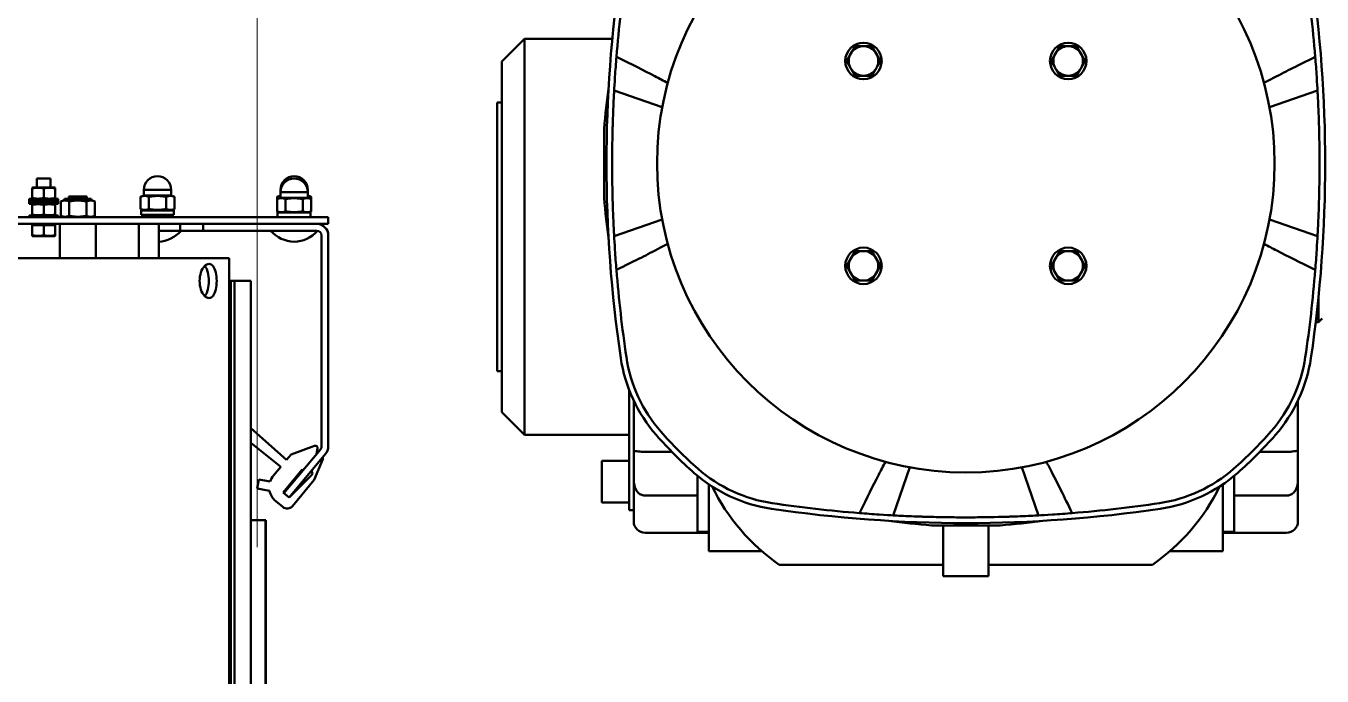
# Model space of a CAD drawing. Header units: metres. Extents: x -9802 to 773, y -8579 to 5125.
# Drawn here: x -4073.6 to -4016.6, y -1245 to -1216.5 of the extents above; entities that cross this region are included whole.
import ezdxf

# ---------------------------------------------------------------- set-up
doc = ezdxf.new("R2010")
doc.units = ezdxf.units.M
doc.header["$MEASUREMENT"] = 0
doc.linetypes.add('HIDDEN', pattern=[9.525, 6.35, -3.175])
doc.layers.get('0').update_dxf_attribs({"color": 30, "lineweight": 0})
for name, color, linetype, lineweight in [('shaft', 3, 'Continuous', 20), ('SSN_Lift-AM_0', 7, 'Continuous', 50), ('SSN_SLT-AM_0', 1, 'Continuous', 50)]:
    doc.layers.add(name, color=color, linetype=linetype, lineweight=lineweight)

# ---------------------------------------------------------------- blocks, each defined once
blk = doc.blocks.new('Lift_20-024-10000')
at = {"layer": 'SSN_Lift-AM_0'}
for p, q in [((-1582.5, 1196.4), (-1572.5, 1206.4)), ((-1572.5, 1206.4), (-1572.5, 1032.4)), ((-1572.5, 1206.4), (-1533.94, 1206.4)), ((-1582.5, 1042.4), (-1582.5, 1196.4)), ((-1511.99, 1176.38), (-1533.12, 1183.67)), ((-1223.88, 1183.67), (-1245.01, 1176.38)), ((-1584.5, 1178.4), (-1584.5, 1060.4)), ((-1584.5, 1178.4), (-1582.5, 1178.4)), ((-1537.5, 1166.8), (-1537.5, 1136.6)), ((-1533.12, 1119.73), (-1511.99, 1127.02)), ((-1245.01, 1127.02), (-1223.88, 1119.73)), ((-1223.5, 1081.9), (-1223.5, 1092.51)), ((-1221.88, 1083.52), (-1223.5, 1081.9)), ((-1224.68, 1081.9), (-1223.5, 1081.9)), ((-1584.5, 1060.4), (-1582.5, 1060.4)), ((-1526.5, 1052.06), (-1526.5, 999.4)), ((-1524.5, 1047.42), (-1524.5, 1025.22)), ((-1232.5, 1025.22), (-1232.5, 1047.42)), ((-1582.5, 1042.4), (-1572.5, 1032.4)), ((-1572.5, 1032.4), (-1526.5, 1032.4)), ((-1538.5, 1021.03), (-1538.5, 1002.76)), ((-1538.5, 1021.03), (-1526.5, 1021.03)), ((-1524.5, 1012.65), (-1524.5, 1025.22)), ((-1519.5, 1024.97), (-1507.73, 1024.97)), ((-1249.27, 1024.97), (-1237.5, 1024.97)), ((-1232.5, 1025.22), (-1232.5, 1012.65)), ((-1496.5, 1014.47), (-1496.5, 989.9)), ((-1403.18, 1018.21), (-1410.47, 997.08)), ((-1346.53, 997.08), (-1353.82, 1018.21)), ((-1260.5, 989.9), (-1260.5, 1014.47)), ((-1524.5, 1012.65), (-1524.5, 994.4)), ((-1491.5, 981.4), (-1491.5, 1010.71)), ((-1265.5, 1010.71), (-1265.5, 981.4)), ((-1232.5, 994.4), (-1232.5, 1012.65)), ((-1496.5, 1005.76), (-1519.5, 1005.76)), ((-1237.5, 1005.76), (-1260.5, 1005.76)), ((-1538.5, 1002.76), (-1526.5, 1002.76)), ((-1526.5, 999.4), (-1524.5, 999.4)), ((-1393.6, 992.7), (-1363.4, 992.7)), ((-1388.5, 992.7), (-1388.5, 984.67)), ((-1368.5, 984.67), (-1368.5, 992.7)), ((-1519.5, 989.4), (-1491.5, 989.4)), ((-1496.5, 989.9), (-1491.5, 989.9)), ((-1265.5, 989.9), (-1260.5, 989.9)), ((-1237.5, 989.4), (-1265.5, 989.4)), ((-1468.23, 981.4), (-1491.5, 981.4)), ((-1388.5, 970.4), (-1388.5, 984.67)), ((-1368.5, 984.67), (-1368.5, 970.4)), ((-1265.5, 981.4), (-1288.77, 981.4)), ((-1388.5, 975.4), (-1460.5, 975.4)), ((-1368.5, 975.4), (-1296.5, 975.4)), ((-1388.5, 970.4), (-1368.5, 970.4))]:
    blk.add_line(p, q, dxfattribs=at)
for centre, radius in [((-1378.5, 1151.7), 135.75), ((-1423.5, 1196.7), 8), ((-1333.5, 1196.7), 8), ((-1423.5, 1106.7), 8), ((-1333.5, 1106.7), 8)]:
    blk.add_circle(centre, radius, dxfattribs=at)
for centre, radius, start, end in [((-951, 1151.7), 585.5, 171.60348, 188.39652), ((-951, 1151.7), 583, 171.60348, 175.39849), ((-1806, 1151.7), 583, 4.60151, 8.39652), ((-1806, 1151.7), 585.5, 351.60348, 8.39652), ((-1423.5, 1196.7), 6.5, 90, 150), ((-1423.5, 1196.7), 6.5, 30, 90), ((-1333.5, 1196.7), 6.5, 90, 150), ((-1333.5, 1196.7), 6.5, 30, 90), ((-1423.5, 1196.7), 6.5, 150, 210), ((-1423.5, 1196.7), 6.5, 330, 30), ((-1333.5, 1196.7), 6.5, 150, 210), ((-1333.5, 1196.7), 6.5, 330, 30), ((-1423.5, 1196.7), 6.5, 210, 270), ((-1423.5, 1196.7), 6.5, 270, 330), ((-1333.5, 1196.7), 6.5, 210, 270), ((-1333.5, 1196.7), 6.5, 270, 330), ((-1186.43, 1139.27), 352.15, 172.4423, 175.5164), ((-1186.43, 1164.13), 352.15, 184.4836, 187.5577), ((-1423.5, 1106.7), 6.5, 90, 150), ((-1423.5, 1106.7), 6.5, 30, 90), ((-1333.5, 1106.7), 6.5, 90, 150), ((-1333.5, 1106.7), 6.5, 30, 90), ((-1423.5, 1106.7), 6.5, 150, 210), ((-1423.5, 1106.7), 6.5, 330, 30), ((-1333.5, 1106.7), 6.5, 150, 210), ((-1333.5, 1106.7), 6.5, 330, 30), ((-951, 1151.7), 583, 184.60151, 188.39652), ((-1423.5, 1106.7), 6.5, 210, 270), ((-1423.5, 1106.7), 6.5, 270, 330), ((-1333.5, 1106.7), 6.5, 210, 270), ((-1333.5, 1106.7), 6.5, 270, 330), ((-1806, 1151.7), 583, 351.60348, 355.39849), ((-1464.93, 1075.84), 66, 188.3965, 221.2727), ((-1464.93, 1075.84), 63.5, 188.3965, 221.2727), ((-1292.07, 1075.84), 63.5, 318.7273, 351.6035), ((-1292.07, 1075.84), 66, 318.7273, 351.6035), ((-1378.5, 1151.7), 181, 221.2727, 228.7273), ((-1378.5, 1151.7), 178.5, 221.2727, 228.7273), ((-1378.5, 1151.7), 178.5, 311.2727, 318.7273), ((-1378.5, 1151.7), 181, 311.2727, 318.7273), ((-1454.36, 1065.27), 66, 228.7273, 261.6035), ((-1454.36, 1065.27), 63.5, 228.7273, 261.6035), ((-1302.64, 1065.27), 63.5, 278.3965, 311.2727), ((-1302.64, 1065.27), 66, 278.3965, 311.2727), ((-1409.28, 1049.4), 90, 206.1245, 235.3079), ((-1347.72, 1049.4), 90, 304.6921, 333.8755), ((-1378.5, 1579.2), 585.5, 261.60348, 278.39652), ((-1378.5, 1579.2), 583, 261.60348, 265.39849), ((-1378.5, 1579.2), 583, 274.60151, 278.39652), ((-1519.5, 994.4), 5, 180, 270), ((-1366.07, 1343.77), 352.15, 262.4423, 265.5164), ((-1390.93, 1343.77), 352.15, 274.4836, 277.5577), ((-1237.5, 994.4), 5, 270, 0)]:
    blk.add_arc(centre, radius, start, end, dxfattribs=at)
for points, weights in [([(-1429.13, 1199.95), (-1428.26, 1201.46), (-1427.25, 1203.2)], [1.24555904954, 1.24555904954, 1.15613193328]), ([(-1427.25, 1203.2), (-1425.24, 1203.2), (-1423.5, 1203.2)], [1.15613193328, 1.24555904954, 1.24555904954]), ([(-1423.5, 1203.2), (-1421.76, 1203.2), (-1419.75, 1203.2)], [1.24555904954, 1.24555904954, 1.15613193328]), ([(-1419.75, 1203.2), (-1418.74, 1201.46), (-1417.87, 1199.95)], [1.15613193328, 1.24555904954, 1.24555904954]), ([(-1339.13, 1199.95), (-1338.26, 1201.46), (-1337.25, 1203.2)], [1.24555904954, 1.24555904954, 1.15613193328]), ([(-1337.25, 1203.2), (-1335.24, 1203.2), (-1333.5, 1203.2)], [1.15613193328, 1.24555904954, 1.24555904954]), ([(-1333.5, 1203.2), (-1331.76, 1203.2), (-1329.75, 1203.2)], [1.24555904954, 1.24555904954, 1.15613193328]), ([(-1329.75, 1203.2), (-1328.74, 1201.46), (-1327.87, 1199.95)], [1.15613193328, 1.24555904954, 1.24555904954]), ([(-1431.01, 1196.7), (-1430, 1198.44), (-1429.13, 1199.95)], [1.15613193328, 1.24555904954, 1.24555904954]), ([(-1429.13, 1193.45), (-1430, 1194.96), (-1431.01, 1196.7)], [1.24555904954, 1.24555904954, 1.15613193328]), ([(-1417.87, 1199.95), (-1417, 1198.44), (-1415.99, 1196.7)], [1.24555904954, 1.24555904954, 1.15613193328]), ([(-1415.99, 1196.7), (-1417, 1194.96), (-1417.87, 1193.45)], [1.15613193328, 1.24555904954, 1.24555904954]), ([(-1341.01, 1196.7), (-1340, 1198.44), (-1339.13, 1199.95)], [1.15613193328, 1.24555904954, 1.24555904954]), ([(-1339.13, 1193.45), (-1340, 1194.96), (-1341.01, 1196.7)], [1.24555904954, 1.24555904954, 1.15613193328]), ([(-1327.87, 1199.95), (-1327, 1198.44), (-1325.99, 1196.7)], [1.24555904954, 1.24555904954, 1.15613193328]), ([(-1325.99, 1196.7), (-1327, 1194.96), (-1327.87, 1193.45)], [1.15613193328, 1.24555904954, 1.24555904954]), ([(-1427.25, 1190.2), (-1428.26, 1191.94), (-1429.13, 1193.45)], [1.15613193328, 1.24555904954, 1.24555904954]), ([(-1417.87, 1193.45), (-1418.74, 1191.94), (-1419.75, 1190.2)], [1.24555904954, 1.24555904954, 1.15613193328]), ([(-1337.25, 1190.2), (-1338.26, 1191.94), (-1339.13, 1193.45)], [1.15613193328, 1.24555904954, 1.24555904954]), ([(-1327.87, 1193.45), (-1328.74, 1191.94), (-1329.75, 1190.2)], [1.24555904954, 1.24555904954, 1.15613193328]), ([(-1423.5, 1190.2), (-1425.24, 1190.2), (-1427.25, 1190.2)], [1.24555904954, 1.24555904954, 1.15613193328]), ([(-1419.75, 1190.2), (-1421.76, 1190.2), (-1423.5, 1190.2)], [1.15613193328, 1.24555904954, 1.24555904954]), ([(-1333.5, 1190.2), (-1335.24, 1190.2), (-1337.25, 1190.2)], [1.24555904954, 1.24555904954, 1.15613193328]), ([(-1329.75, 1190.2), (-1331.76, 1190.2), (-1333.5, 1190.2)], [1.15613193328, 1.24555904954, 1.24555904954]), ([(-1429.13, 1109.95), (-1428.26, 1111.46), (-1427.25, 1113.2)], [1.24555904954, 1.24555904954, 1.15613193328]), ([(-1427.25, 1113.2), (-1425.24, 1113.2), (-1423.5, 1113.2)], [1.15613193328, 1.24555904954, 1.24555904954]), ([(-1423.5, 1113.2), (-1421.76, 1113.2), (-1419.75, 1113.2)], [1.24555904954, 1.24555904954, 1.15613193328]), ([(-1419.75, 1113.2), (-1418.74, 1111.46), (-1417.87, 1109.95)], [1.15613193328, 1.24555904954, 1.24555904954]), ([(-1339.13, 1109.95), (-1338.26, 1111.46), (-1337.25, 1113.2)], [1.24555904954, 1.24555904954, 1.15613193328]), ([(-1337.25, 1113.2), (-1335.24, 1113.2), (-1333.5, 1113.2)], [1.15613193328, 1.24555904954, 1.24555904954]), ([(-1333.5, 1113.2), (-1331.76, 1113.2), (-1329.75, 1113.2)], [1.24555904954, 1.24555904954, 1.15613193328]), ([(-1329.75, 1113.2), (-1328.74, 1111.46), (-1327.87, 1109.95)], [1.15613193328, 1.24555904954, 1.24555904954]), ([(-1431.01, 1106.7), (-1430, 1108.44), (-1429.13, 1109.95)], [1.15613193328, 1.24555904954, 1.24555904954]), ([(-1429.13, 1103.45), (-1430, 1104.96), (-1431.01, 1106.7)], [1.24555904954, 1.24555904954, 1.15613193328]), ([(-1417.87, 1109.95), (-1417, 1108.44), (-1415.99, 1106.7)], [1.24555904954, 1.24555904954, 1.15613193328]), ([(-1415.99, 1106.7), (-1417, 1104.96), (-1417.87, 1103.45)], [1.15613193328, 1.24555904954, 1.24555904954]), ([(-1341.01, 1106.7), (-1340, 1108.44), (-1339.13, 1109.95)], [1.15613193328, 1.24555904954, 1.24555904954]), ([(-1339.13, 1103.45), (-1340, 1104.96), (-1341.01, 1106.7)], [1.24555904954, 1.24555904954, 1.15613193328]), ([(-1327.87, 1109.95), (-1327, 1108.44), (-1325.99, 1106.7)], [1.24555904954, 1.24555904954, 1.15613193328]), ([(-1325.99, 1106.7), (-1327, 1104.96), (-1327.87, 1103.45)], [1.15613193328, 1.24555904954, 1.24555904954]), ([(-1427.25, 1100.2), (-1428.26, 1101.94), (-1429.13, 1103.45)], [1.15613193328, 1.24555904954, 1.24555904954]), ([(-1423.5, 1100.2), (-1425.24, 1100.2), (-1427.25, 1100.2)], [1.24555904954, 1.24555904954, 1.15613193328]), ([(-1419.75, 1100.2), (-1421.76, 1100.2), (-1423.5, 1100.2)], [1.15613193328, 1.24555904954, 1.24555904954]), ([(-1417.87, 1103.45), (-1418.74, 1101.94), (-1419.75, 1100.2)], [1.24555904954, 1.24555904954, 1.15613193328]), ([(-1337.25, 1100.2), (-1338.26, 1101.94), (-1339.13, 1103.45)], [1.15613193328, 1.24555904954, 1.24555904954]), ([(-1333.5, 1100.2), (-1335.24, 1100.2), (-1337.25, 1100.2)], [1.24555904954, 1.24555904954, 1.15613193328]), ([(-1329.75, 1100.2), (-1331.76, 1100.2), (-1333.5, 1100.2)], [1.15613193328, 1.24555904954, 1.24555904954]), ([(-1327.87, 1103.45), (-1328.74, 1101.94), (-1329.75, 1100.2)], [1.24555904954, 1.24555904954, 1.15613193328])]:
    blk.add_rational_spline(points, weights, degree=2, dxfattribs=at)
for points, knots in [([(-1532.12, 1198.47), (-1532.35, 1195.68), (-1532.56, 1192.7), (-1532.93, 1187.05), (-1533.06, 1184.84), (-1533.12, 1183.67)], [-0.7422457, -0.7422457, -0.7422457, -0.7422457, -0.355926, -0.355926, -0.0000283, -0.0000283, -0.0000283, -0.0000283]), ([(-1532.12, 1198.47), (-1524.74, 1194.87), (-1520.63, 1192.8), (-1513.33, 1189.05), (-1511.44, 1188.07), (-1509.56, 1187.07)], [0.000006, 0.000006, 0.000006, 0.000006, 3.523512, 3.523512, 4.707104, 4.707104, 4.707104, 4.707104]), ([(-1247.44, 1187.07), (-1245.92, 1187.88), (-1244.4, 1188.67), (-1237.12, 1192.43), (-1232.69, 1194.65), (-1224.88, 1198.47)], [1.474238, 1.474238, 1.474238, 1.474238, 2.148955, 2.148955, 4.779062, 4.779062, 4.779062, 4.779062]), ([(-1223.88, 1183.67), (-1223.94, 1184.84), (-1224.07, 1187.04), (-1224.43, 1192.69), (-1224.65, 1195.67), (-1224.88, 1198.47)], [-1.690007, -1.690007, -1.690007, -1.690007, -0.881977, -0.881977, -0.000006, -0.000006, -0.000006, -0.000006]), ([(-1533.12, 1183.67), (-1533.17, 1182.79), (-1533.31, 1180.16), (-1533.6, 1173.44), (-1533.68, 1171.01), (-1533.71, 1170.18)], [-0.5041478, -0.5041478, -0.5041478, -0.5041478, -0.2525116, -0.2525116, -0.0000099, -0.0000099, -0.0000099, -0.0000099]), ([(-1223.29, 1170.18), (-1223.32, 1171.01), (-1223.4, 1173.42), (-1223.68, 1180.14), (-1223.83, 1182.78), (-1223.88, 1183.67)], [-0.5416229, -0.5416229, -0.5416229, -0.5416229, -0.2718788, -0.2718788, -0.0000096, -0.0000096, -0.0000096, -0.0000096]), ([(-1533.71, 1170.18), (-1533.75, 1168.72), (-1533.82, 1166.56), (-1533.92, 1161.42), (-1533.95, 1159.55), (-1533.96, 1158.45)], [-0.7349563, -0.7349563, -0.7349563, -0.7349563, -0.3370243, -0.3370243, -0.000017, -0.000017, -0.000017, -0.000017]), ([(-1223.04, 1158.45), (-1223.05, 1159.64), (-1223.08, 1161.66), (-1223.19, 1166.8), (-1223.25, 1168.81), (-1223.29, 1170.18)], [-0.8270662, -0.8270662, -0.8270662, -0.8270662, -0.4185188, -0.4185188, -0.0000199, -0.0000199, -0.0000199, -0.0000199]), ([(-1533.96, 1158.45), (-1533.97, 1157.59), (-1534, 1155.07), (-1534, 1148.35), (-1533.97, 1145.81), (-1533.96, 1144.95)], [-0.5226286, -0.5226286, -0.5226286, -0.5226286, -0.2620682, -0.2620682, -0.0000098, -0.0000098, -0.0000098, -0.0000098]), ([(-1223.04, 1144.95), (-1223.03, 1145.81), (-1223, 1148.33), (-1223, 1155.05), (-1223.03, 1157.59), (-1223.04, 1158.45)], [-0.5226213, -0.5226213, -0.5226213, -0.5226213, -0.2620682, -0.2620682, -0.0000098, -0.0000098, -0.0000098, -0.0000098]), ([(-1533.96, 1144.95), (-1533.95, 1143.76), (-1533.92, 1141.74), (-1533.81, 1136.6), (-1533.75, 1134.59), (-1533.71, 1133.22)], [-0.8270662, -0.8270662, -0.8270662, -0.8270662, -0.4185188, -0.4185188, -0.0000199, -0.0000199, -0.0000199, -0.0000199]), ([(-1223.29, 1133.22), (-1223.25, 1134.68), (-1223.18, 1136.84), (-1223.08, 1141.98), (-1223.05, 1143.85), (-1223.04, 1144.95)], [-0.7349564, -0.7349564, -0.7349564, -0.7349564, -0.3370244, -0.3370244, -0.000017, -0.000017, -0.000017, -0.000017]), ([(-1533.71, 1133.22), (-1533.68, 1132.39), (-1533.6, 1129.98), (-1533.32, 1123.26), (-1533.17, 1120.62), (-1533.12, 1119.73)], [-0.5417207, -0.5417207, -0.5417207, -0.5417207, -0.2719332, -0.2719332, -0.0000272, -0.0000272, -0.0000272, -0.0000272]), ([(-1223.88, 1119.73), (-1223.83, 1120.61), (-1223.69, 1123.24), (-1223.4, 1129.96), (-1223.32, 1132.39), (-1223.29, 1133.22)], [-0.5041302, -0.5041302, -0.5041302, -0.5041302, -0.2525116, -0.2525116, -0.0000099, -0.0000099, -0.0000099, -0.0000099]), ([(-1533.12, 1119.73), (-1533.06, 1118.56), (-1532.93, 1116.36), (-1532.57, 1110.71), (-1532.35, 1107.73), (-1532.12, 1104.93)], [-1.690007, -1.690007, -1.690007, -1.690007, -0.881977, -0.881977, -0.000006, -0.000006, -0.000006, -0.000006]), ([(-1224.88, 1104.93), (-1224.65, 1107.72), (-1224.44, 1110.7), (-1224.07, 1116.35), (-1223.94, 1118.56), (-1223.88, 1119.73)], [-0.7422457, -0.7422457, -0.7422457, -0.7422457, -0.355926, -0.355926, -0.0000283, -0.0000283, -0.0000283, -0.0000283]), ([(-1509.56, 1116.33), (-1511.08, 1115.52), (-1512.6, 1114.73), (-1519.88, 1110.97), (-1524.31, 1108.75), (-1532.12, 1104.93)], [1.474238, 1.474238, 1.474238, 1.474238, 2.148955, 2.148955, 4.779063, 4.779063, 4.779063, 4.779063]), ([(-1224.88, 1104.93), (-1232.26, 1108.53), (-1236.37, 1110.6), (-1243.67, 1114.35), (-1245.56, 1115.33), (-1247.44, 1116.33)], [0.000003, 0.000003, 0.000003, 0.000003, 3.523512, 3.523512, 4.707105, 4.707105, 4.707105, 4.707105]), ([(-1524.5, 1025.22), (-1524.5, 1025.29), (-1524.47, 1025.34), (-1524.29, 1025.42), (-1524.04, 1025.4), (-1523.36, 1025.31), (-1522.96, 1025.24), (-1522.08, 1025.12), (-1521.6, 1025.07), (-1520.57, 1024.99), (-1520.04, 1024.97), (-1519.5, 1024.97)], [-0.8611291, -0.8611291, -0.8611291, -0.8611291, -0.752112, -0.752112, -0.5293251, -0.5293251, -0.3356609, -0.3356609, -0.1616158, -0.1616158, 0, 0, 0, 0]), ([(-1425.27, 998.08), (-1421.67, 1005.46), (-1419.6, 1009.57), (-1415.85, 1016.87), (-1414.87, 1018.76), (-1413.87, 1020.64)], [0.000003, 0.000003, 0.000003, 0.000003, 3.523509, 3.523509, 4.707102, 4.707102, 4.707102, 4.707102]), ([(-1343.13, 1020.64), (-1342.32, 1019.12), (-1341.53, 1017.6), (-1337.77, 1010.32), (-1335.55, 1005.89), (-1331.73, 998.08)], [1.474238, 1.474238, 1.474238, 1.474238, 2.148955, 2.148955, 4.779062, 4.779062, 4.779062, 4.779062]), ([(-1237.5, 1024.97), (-1237.14, 1024.97), (-1236.77, 1024.98), (-1235.86, 1025.02), (-1235.34, 1025.07), (-1234.36, 1025.19), (-1233.91, 1025.27), (-1233.1, 1025.39), (-1232.79, 1025.43), (-1232.54, 1025.35), (-1232.5, 1025.3), (-1232.5, 1025.22)], [-3.0363843, -3.0363843, -3.0363843, -3.0363843, -2.9217833, -2.9217833, -2.7416133, -2.7416133, -2.5407038, -2.5407038, -2.303685, -2.303685, -2.1731653, -2.1731653, -2.1731653, -2.1731653]), ([(-1519.5, 1005.76), (-1519.86, 1005.76), (-1520.23, 1005.8), (-1521.14, 1006.05), (-1521.66, 1006.32), (-1522.64, 1007.07), (-1523.09, 1007.59), (-1523.9, 1008.97), (-1524.21, 1009.87), (-1524.46, 1011.48), (-1524.5, 1012.06), (-1524.5, 1012.65)], [-3.0363843, -3.0363843, -3.0363843, -3.0363843, -2.9217833, -2.9217833, -2.7416133, -2.7416133, -2.5407038, -2.5407038, -2.303685, -2.303685, -2.1731653, -2.1731653, -2.1731653, -2.1731653]), ([(-1232.5, 1012.65), (-1232.5, 1012.16), (-1232.53, 1011.68), (-1232.71, 1010.23), (-1232.96, 1009.37), (-1233.64, 1007.98), (-1234.04, 1007.43), (-1234.92, 1006.6), (-1235.4, 1006.28), (-1236.43, 1005.86), (-1236.96, 1005.76), (-1237.5, 1005.76)], [-0.8611291, -0.8611291, -0.8611291, -0.8611291, -0.752112, -0.752112, -0.5293251, -0.5293251, -0.3356609, -0.3356609, -0.1616158, -0.1616158, 0, 0, 0, 0]), ([(-1425.27, 998.08), (-1422.48, 997.85), (-1419.5, 997.64), (-1413.85, 997.27), (-1411.64, 997.14), (-1410.47, 997.08)], [-0.7422457, -0.7422457, -0.7422457, -0.7422457, -0.355926, -0.355926, -0.0000283, -0.0000283, -0.0000283, -0.0000283]), ([(-1346.53, 997.08), (-1345.36, 997.14), (-1343.16, 997.27), (-1337.51, 997.63), (-1334.53, 997.85), (-1331.73, 998.08)], [-1.690007, -1.690007, -1.690007, -1.690007, -0.881977, -0.881977, -0.000006, -0.000006, -0.000006, -0.000006]), ([(-1410.47, 997.08), (-1409.59, 997.03), (-1406.96, 996.89), (-1400.24, 996.6), (-1397.81, 996.52), (-1396.98, 996.49)], [-0.5041302, -0.5041302, -0.5041302, -0.5041302, -0.2525116, -0.2525116, -0.0000099, -0.0000099, -0.0000099, -0.0000099]), ([(-1396.98, 996.49), (-1395.52, 996.45), (-1393.36, 996.38), (-1388.22, 996.28), (-1386.35, 996.25), (-1385.25, 996.24)], [-0.7349563, -0.7349563, -0.7349563, -0.7349563, -0.3370243, -0.3370243, -0.000017, -0.000017, -0.000017, -0.000017]), ([(-1385.25, 996.24), (-1384.93, 996.24), (-1383.95, 996.22), (-1381.28, 996.2), (-1379.89, 996.2), (-1378.5, 996.2)], [-0.8082481, -0.8082481, -0.8082481, -0.8082481, -0.4181878, -0.4181878, -0.000001, -0.000001, -0.000001, -0.000001]), ([(-1378.5, 996.2), (-1377.11, 996.2), (-1375.72, 996.2), (-1373.04, 996.22), (-1372.07, 996.24), (-1371.75, 996.24)], [-0.2003942, -0.2003942, -0.2003942, -0.2003942, -0.0967112, -0.0967112, -0.0000098, -0.0000098, -0.0000098, -0.0000098]), ([(-1371.75, 996.24), (-1370.56, 996.25), (-1368.54, 996.28), (-1363.4, 996.39), (-1361.39, 996.45), (-1360.02, 996.49)], [-0.8270662, -0.8270662, -0.8270662, -0.8270662, -0.4185188, -0.4185188, -0.0000199, -0.0000199, -0.0000199, -0.0000199]), ([(-1360.02, 996.49), (-1359.19, 996.52), (-1356.78, 996.6), (-1350.06, 996.88), (-1347.42, 997.03), (-1346.53, 997.08)], [-0.5416121, -0.5416121, -0.5416121, -0.5416121, -0.2718788, -0.2718788, -0.0000096, -0.0000096, -0.0000096, -0.0000096])]:
    blk.add_open_spline(points, degree=3, knots=knots, dxfattribs=at)
blk = doc.blocks.new('Lift mit KG 3.200')
at = {"layer": 'SSN_Lift-AM_0'}
blk.add_blockref('Lift_20-024-10000', (67264.31, 60555.61), dxfattribs=at)
blk = doc.blocks.new('TOR DS')
at = {"layer": 'SSN_SLT-AM_0'}
for p, q in [((1110.06, 135.48), (1110.06, 2.34)), ((1125.08, 13.85), (1125.08, 118.97)), ((1128.08, -41.21), (1128.08, 118.97)), ((1119.77, 88.71), (1119.85, 88.93)), ((1119.77, 88.71), (1119.77, 79.15)), ((1119.85, 88.93), (1124.58, 88.93)), ((1124.58, 78.92), (1124.58, 88.93)), ((1124.58, 88.38), (1125.08, 88.38)), ((1128.08, 90.26), (1128.78, 90.27)), ((1128.78, 90.27), (1128.84, 87.14)), ((1128.78, 90.27), (1128.78, 77.59)), ((1128.92, 88.94), (1128.84, 88.71)), ((1128.84, 79.15), (1128.84, 88.71)), ((1133.76, 88.93), (1128.92, 88.93)), ((1133.84, 88.71), (1133.75, 88.94)), ((1133.9, 90.27), (1133.84, 87.14)), ((1133.84, 79.15), (1133.84, 88.71)), ((1133.9, 90.27), (1133.9, 77.59)), ((1134.6, 90.26), (1133.9, 90.27)), ((1134.65, 90.27), (1134.6, 87.14)), ((1134.6, 90.26), (1134.6, 77.6)), ((1134.65, 90.27), (1134.65, 77.59)), ((1135.35, 90.26), (1134.65, 90.27)), ((1135.41, 90.27), (1135.35, 87.14)), ((1135.35, 90.26), (1135.35, 77.6)), ((1135.41, 90.27), (1135.41, 77.59)), ((1136.11, 90.26), (1135.41, 90.27)), ((1136.11, 90.26), (1136.11, 77.6)), ((1136.19, 88.94), (1136.11, 88.71)), ((1141.03, 88.93), (1136.19, 88.93)), ((1141.11, 88.71), (1141.03, 88.94)), ((1141.11, 79.15), (1141.11, 88.71)), ((1141.11, 86.93), (1145.1, 86.93)), ((1145.1, 86.93), (1145.1, 80.93)), ((1120.14, 83.93), (1124.58, 83.93)), ((1128.78, 77.59), (1128.84, 80.71)), ((1133.48, 83.93), (1129.2, 83.93)), ((1133.9, 77.59), (1133.84, 80.71)), ((1134.65, 77.59), (1134.6, 80.71)), ((1135.41, 77.59), (1135.35, 80.71)), ((1140.75, 83.93), (1136.47, 83.93)), ((1141.11, 80.93), (1145.1, 80.93)), ((1125.08, 76.83), (1110.06, 76.83)), ((1119.77, 79.15), (1119.85, 78.92)), ((1124.58, 78.92), (1119.85, 78.92)), ((1124.58, 79.47), (1125.08, 79.47)), ((1128.08, 77.6), (1128.78, 77.59)), ((1128.08, 74.92), (1128.63, 76.43)), ((1135.02, 76.43), (1128.63, 76.43)), ((1128.92, 78.91), (1128.84, 79.15)), ((1133.76, 78.92), (1128.92, 78.92)), ((1133.84, 79.15), (1133.75, 78.91)), ((1134.6, 77.6), (1133.9, 77.59)), ((1135.35, 77.6), (1134.65, 77.59)), ((1135.02, 76.43), (1135.39, 75.42)), ((1135.39, 75.42), (1135.39, 62.4)), ((1136.11, 77.6), (1135.41, 77.59)), ((1136.09, 74.72), (1136.09, 63.11)), ((1136.19, 78.91), (1136.11, 79.15)), ((1141.03, 78.92), (1136.19, 78.92)), ((1141.11, 79.15), (1141.03, 78.91)), ((1128.58, 72.81), (1128.63, 72.67)), ((1135.02, 72.67), (1128.63, 72.67)), ((1136.09, 72.92), (1137.09, 72.92)), ((1137.09, 72.92), (1137.09, 64.91)), ((1128.08, 62.9), (1128.63, 61.4)), ((1135.02, 65.16), (1128.63, 65.16)), ((1136.09, 64.91), (1137.09, 64.91)), ((1125.08, 61), (1110.06, 61)), ((1135.02, 61.4), (1128.63, 61.4)), ((1135.02, 61.4), (1135.39, 62.4)), ((1125.08, 42.15), (1110.06, 42.15)), ((1129.08, 26.69), (1129.08, 41.13)), ((1131.08, 41.13), (1129.08, 41.13)), ((1131.63, 41.39), (1131.08, 39.89)), ((1131.08, 26.69), (1131.08, 41.13)), ((1131.63, 41.39), (1137.04, 41.39)), ((1137.59, 39.89), (1137.04, 41.39)), ((1128.08, 37.88), (1129.08, 37.88)), ((1131.63, 37.63), (1137.04, 37.63)), ((1137.04, 37.63), (1137.1, 37.77)), ((1137.59, 27.86), (1137.59, 39.89)), ((1140.12, 39.88), (1137.59, 39.89)), ((1140.12, 27.87), (1140.12, 39.88)), ((1125.08, 33.37), (1110.06, 33.37)), ((1122.07, 33.37), (1122.07, -36.2)), ((1128.08, 29.87), (1129.08, 29.87)), ((1131.58, 29.97), (1131.63, 30.12)), ((1131.63, 30.12), (1137.04, 30.12)), ((1122.07, 23.86), (1125.08, 23.86)), ((1131.08, 26.69), (1129.08, 26.69)), ((1131.63, 26.36), (1131.08, 27.86)), ((1131.63, 26.36), (1137.04, 26.36)), ((1137.59, 27.86), (1137.04, 26.36)), ((1140.12, 27.87), (1137.59, 27.86)), ((1122.07, 13.85), (1125.08, 13.85)), ((1125.08, -36.2), (1125.08, 13.85)), ((-1110.06, 2.34), (1110.06, 2.34)), ((-1100.05, 1.59), (1100.05, 1.59)), ((1100.05, 2.34), (1100.05, 1.59)), ((1100.05, 1.59), (1100.05, -7.17)), ((1100.05, 0), (-1100.05, 0)), ((1100.05, -7.17), (-1100.05, -7.17)), ((994.94, -13.68), (994.94, -7.17)), ((1007.88, -15.4), (1008.84, -9.99)), ((1008.84, -9.99), (1012.78, -10.68)), ((1012.78, -10.68), (1011.91, -15.61)), ((1018.47, -20.33), (1028.96, -7.17)), ((1035.42, -7.17), (1021.54, -22.9)), ((994.94, -13.59), (-994.94, -13.59)), ((994.94, -13.68), (-994.94, -13.68)), ((1000.78, -21.17), (1003.35, -18.1)), ((1004.94, -24), (1007.19, -21.32)), ((1006.88, -21.69), (1026, -37.74)), ((1007.19, -21.32), (1017.16, -29.68)), ((1014.64, -17.11), (1018.47, -20.33)), ((1130.54, -18.93), (1128.08, -18.93)), ((1130.63, -18.68), (1130.08, -20.18)), ((1130.08, -33.38), (1130.08, -18.93)), ((1130.63, -18.68), (1137.04, -18.68)), ((1130.63, -22.43), (1136.04, -22.43)), ((1136.59, -20.18), (1136.04, -18.68)), ((1136.04, -22.43), (1136.09, -22.29)), ((1136.59, -32.2), (1136.59, -20.18)), ((1139.12, -20.19), (1136.59, -20.18)), ((1137.59, -20.18), (1137.04, -18.68)), ((1137.59, -20.18), (1137.59, -20.18)), ((1140.12, -20.19), (1137.59, -20.18)), ((1139.12, -32.19), (1139.12, -20.19)), ((1140.12, -20.28), (1140.12, -20.19)), ((1012.65, -35.05), (1001.15, -25.4)), ((1014.93, -33.99), (1004.94, -24)), ((1004.95, -23.99), (1024.07, -40.04)), ((1021.54, -22.9), (1023.84, -24.83)), ((1023.84, -24.83), (1027.6, -35.15)), ((1016.14, -33.9), (1016.11, -33.94)), ((1017.05, -34.14), (1016.14, -33.9)), ((1017.16, -29.68), (1016.85, -30.05)), ((1130.51, -33.38), (1128.08, -33.38)), ((1130.63, -33.7), (1130.08, -32.2)), ((1130.58, -30.09), (1130.63, -29.95)), ((1130.63, -29.95), (1136.04, -29.95)), ((1130.63, -33.7), (1137.04, -33.7)), ((1136.09, -30.09), (1136.04, -29.95)), ((1136.59, -32.2), (1136.04, -33.7)), ((1139.12, -32.19), (1136.59, -32.2)), ((1137.59, -32.2), (1137.04, -33.7)), ((1140.12, -32.19), (1137.59, -32.2)), ((1137.59, -32.2), (1137.59, -32.2)), ((1140.12, -32.19), (1140.12, -32.1)), ((1021.84, -38.76), (1012.65, -35.05)), ((1023.96, -36.02), (1026.48, -36.48)), ((1027.29, -38.2), (1120.07, -38.2)), ((1125.08, -41.21), (1125.08, -36.2)), ((1027.29, -41.21), (1120.07, -41.21)), ((1128.08, -41.21), (1125.08, -41.21))]:
    blk.add_line(p, q, dxfattribs=at)
for points in [[(1120.14, 88.93), (1120.09, 88.72), (1120.05, 88.51), (1120.02, 88.29), (1119.98, 88.08), (1119.95, 87.88), (1119.93, 87.67), (1119.91, 87.46), (1119.89, 87.26), (1119.87, 87.05), (1119.86, 86.85), (1119.86, 86.64), (1119.85, 86.43), (1119.86, 86.22), (1119.86, 86.02), (1119.87, 85.81), (1119.89, 85.6), (1119.91, 85.4), (1119.93, 85.19), (1119.95, 84.98), (1119.98, 84.78), (1120.02, 84.57), (1120.05, 84.36), (1120.09, 84.14), (1120.14, 83.93)], [(1129.2, 83.93), (1129.16, 84.12), (1129.12, 84.31), (1129.09, 84.5), (1129.06, 84.68), (1129.03, 84.87), (1129.01, 85.05), (1128.99, 85.24), (1128.97, 85.42), (1128.95, 85.6), (1128.94, 85.79), (1128.93, 85.97), (1128.92, 86.16), (1128.92, 86.34), (1128.92, 86.52), (1128.92, 86.71), (1128.93, 86.89), (1128.94, 87.08), (1128.95, 87.26), (1128.97, 87.44), (1128.99, 87.63), (1129.01, 87.81), (1129.03, 87.99), (1129.06, 88.18), (1129.09, 88.36), (1129.12, 88.55), (1129.16, 88.74), (1129.2, 88.93)], [(1133.48, 83.93), (1133.52, 84.12), (1133.55, 84.31), (1133.59, 84.5), (1133.62, 84.68), (1133.64, 84.87), (1133.67, 85.05), (1133.69, 85.24), (1133.71, 85.42), (1133.73, 85.6), (1133.74, 85.79), (1133.75, 85.97), (1133.75, 86.16), (1133.76, 86.34), (1133.76, 86.52), (1133.75, 86.71), (1133.75, 86.89), (1133.74, 87.08), (1133.73, 87.26), (1133.71, 87.44), (1133.69, 87.63), (1133.67, 87.81), (1133.64, 87.99), (1133.62, 88.18), (1133.59, 88.36), (1133.55, 88.55), (1133.52, 88.74), (1133.48, 88.93)], [(1136.47, 83.93), (1136.43, 84.12), (1136.4, 84.31), (1136.36, 84.5), (1136.33, 84.68), (1136.3, 84.87), (1136.28, 85.05), (1136.26, 85.24), (1136.24, 85.42), (1136.22, 85.6), (1136.21, 85.79), (1136.2, 85.97), (1136.19, 86.16), (1136.19, 86.34), (1136.19, 86.52), (1136.19, 86.71), (1136.2, 86.89), (1136.21, 87.08), (1136.22, 87.26), (1136.24, 87.44), (1136.26, 87.63), (1136.28, 87.81), (1136.3, 87.99), (1136.33, 88.18), (1136.36, 88.36), (1136.4, 88.55), (1136.43, 88.74), (1136.47, 88.93)], [(1140.75, 83.93), (1140.79, 84.12), (1140.82, 84.31), (1140.86, 84.5), (1140.89, 84.68), (1140.91, 84.87), (1140.94, 85.05), (1140.96, 85.24), (1140.98, 85.42), (1141, 85.6), (1141.01, 85.79), (1141.02, 85.97), (1141.03, 86.16), (1141.03, 86.34), (1141.03, 86.52), (1141.03, 86.71), (1141.02, 86.89), (1141.01, 87.08), (1141, 87.26), (1140.98, 87.44), (1140.96, 87.63), (1140.94, 87.81), (1140.91, 87.99), (1140.89, 88.18), (1140.86, 88.36), (1140.82, 88.55), (1140.79, 88.74), (1140.75, 88.93)], [(1120.14, 83.93), (1120.09, 83.71), (1120.05, 83.5), (1120.02, 83.29), (1119.98, 83.08), (1119.95, 82.87), (1119.93, 82.67), (1119.91, 82.46), (1119.89, 82.25), (1119.87, 82.05), (1119.86, 81.84), (1119.86, 81.63), (1119.85, 81.43), (1119.86, 81.22), (1119.86, 81.01), (1119.87, 80.8), (1119.89, 80.6), (1119.91, 80.39), (1119.93, 80.19), (1119.95, 79.98), (1119.98, 79.77), (1120.02, 79.56), (1120.05, 79.35), (1120.09, 79.14), (1120.14, 78.92)], [(1129.2, 78.92), (1129.16, 79.11), (1129.12, 79.3), (1129.09, 79.49), (1129.06, 79.68), (1129.03, 79.86), (1129.01, 80.05), (1128.99, 80.23), (1128.97, 80.41), (1128.95, 80.6), (1128.94, 80.78), (1128.93, 80.97), (1128.92, 81.15), (1128.92, 81.33), (1128.92, 81.52), (1128.92, 81.7), (1128.93, 81.89), (1128.94, 82.07), (1128.95, 82.25), (1128.97, 82.44), (1128.99, 82.62), (1129.01, 82.8), (1129.03, 82.99), (1129.06, 83.17), (1129.09, 83.36), (1129.12, 83.55), (1129.16, 83.74), (1129.2, 83.93)], [(1133.48, 78.92), (1133.52, 79.11), (1133.55, 79.3), (1133.59, 79.49), (1133.62, 79.68), (1133.64, 79.86), (1133.67, 80.05), (1133.69, 80.23), (1133.71, 80.41), (1133.73, 80.6), (1133.74, 80.78), (1133.75, 80.97), (1133.75, 81.15), (1133.76, 81.33), (1133.76, 81.52), (1133.75, 81.7), (1133.75, 81.89), (1133.74, 82.07), (1133.73, 82.25), (1133.71, 82.44), (1133.69, 82.62), (1133.67, 82.8), (1133.64, 82.99), (1133.62, 83.17), (1133.59, 83.36), (1133.55, 83.55), (1133.52, 83.74), (1133.48, 83.93)], [(1136.47, 78.92), (1136.43, 79.11), (1136.4, 79.3), (1136.36, 79.49), (1136.33, 79.68), (1136.3, 79.86), (1136.28, 80.05), (1136.26, 80.23), (1136.24, 80.41), (1136.22, 80.6), (1136.21, 80.78), (1136.2, 80.97), (1136.19, 81.15), (1136.19, 81.33), (1136.19, 81.52), (1136.19, 81.7), (1136.2, 81.89), (1136.21, 82.07), (1136.22, 82.25), (1136.24, 82.44), (1136.26, 82.62), (1136.28, 82.8), (1136.3, 82.99), (1136.33, 83.17), (1136.36, 83.36), (1136.4, 83.55), (1136.43, 83.74), (1136.47, 83.93)], [(1140.75, 78.92), (1140.79, 79.11), (1140.82, 79.3), (1140.86, 79.49), (1140.89, 79.68), (1140.91, 79.86), (1140.94, 80.05), (1140.96, 80.23), (1140.98, 80.41), (1141, 80.6), (1141.01, 80.78), (1141.02, 80.97), (1141.03, 81.15), (1141.03, 81.33), (1141.03, 81.52), (1141.03, 81.7), (1141.02, 81.89), (1141.01, 82.07), (1141, 82.25), (1140.98, 82.44), (1140.96, 82.62), (1140.94, 82.8), (1140.91, 82.99), (1140.89, 83.17), (1140.86, 83.36), (1140.82, 83.55), (1140.79, 83.74), (1140.75, 83.93)], [(1128.63, 76.43), (1128.58, 76.28), (1128.53, 76.14), (1128.49, 76), (1128.45, 75.86), (1128.41, 75.72), (1128.38, 75.58), (1128.35, 75.44), (1128.32, 75.31), (1128.3, 75.17), (1128.29, 75.03), (1128.27, 74.89), (1128.27, 74.75), (1128.26, 74.62), (1128.26, 74.48), (1128.27, 74.34), (1128.27, 74.2), (1128.29, 74.06), (1128.3, 73.93), (1128.32, 73.79), (1128.35, 73.65), (1128.38, 73.51), (1128.41, 73.37), (1128.45, 73.24), (1128.49, 73.1), (1128.53, 72.96), (1128.58, 72.81)], [(1135.02, 76.43), (1135.08, 76.28), (1135.13, 76.13), (1135.17, 75.98), (1135.21, 75.84), (1135.25, 75.69), (1135.28, 75.55), (1135.31, 75.41), (1135.33, 75.26), (1135.35, 75.12), (1135.37, 74.97), (1135.38, 74.83), (1135.39, 74.68)], [(1135.39, 74.41), (1135.38, 74.27), (1135.37, 74.12), (1135.35, 73.98), (1135.33, 73.83), (1135.31, 73.69), (1135.28, 73.55), (1135.25, 73.4), (1135.21, 73.26), (1135.17, 73.11), (1135.13, 72.97), (1135.08, 72.82), (1135.02, 72.67)], [(1128.63, 72.67), (1128.58, 72.38), (1128.53, 72.1), (1128.49, 71.81), (1128.45, 71.53), (1128.41, 71.26), (1128.38, 70.98), (1128.35, 70.71), (1128.32, 70.43), (1128.3, 70.15), (1128.29, 69.88), (1128.27, 69.6), (1128.27, 69.33), (1128.26, 69.05), (1128.26, 68.77), (1128.27, 68.5), (1128.27, 68.22), (1128.29, 67.95), (1128.3, 67.67), (1128.32, 67.39), (1128.35, 67.12), (1128.38, 66.84), (1128.41, 66.57), (1128.45, 66.29), (1128.49, 66.01), (1128.53, 65.73), (1128.58, 65.44), (1128.63, 65.16)], [(1135.02, 72.67), (1135.08, 72.37), (1135.13, 72.08), (1135.17, 71.78), (1135.21, 71.49), (1135.25, 71.2), (1135.28, 70.92), (1135.31, 70.63), (1135.33, 70.34), (1135.35, 70.05), (1135.37, 69.76), (1135.38, 69.47), (1135.39, 69.18)], [(1135.39, 68.64), (1135.38, 68.35), (1135.37, 68.06), (1135.35, 67.77), (1135.33, 67.49), (1135.31, 67.2), (1135.28, 66.91), (1135.25, 66.62), (1135.21, 66.33), (1135.17, 66.04), (1135.13, 65.75), (1135.08, 65.45), (1135.02, 65.16)], [(1128.53, 64.87), (1128.49, 64.73), (1128.45, 64.59), (1128.41, 64.45), (1128.38, 64.31), (1128.35, 64.17), (1128.32, 64.04), (1128.3, 63.9), (1128.29, 63.76), (1128.27, 63.62), (1128.27, 63.48), (1128.26, 63.35), (1128.26, 63.21), (1128.27, 63.07), (1128.27, 62.93), (1128.29, 62.79), (1128.3, 62.66), (1128.32, 62.52), (1128.35, 62.38), (1128.38, 62.24), (1128.41, 62.1), (1128.45, 61.97), (1128.49, 61.83), (1128.53, 61.68), (1128.58, 61.54), (1128.63, 61.4)], [(1128.63, 65.16), (1128.58, 65.01), (1128.53, 64.87)], [(1135.02, 65.16), (1135.08, 65.01), (1135.13, 64.86), (1135.17, 64.71), (1135.21, 64.57), (1135.25, 64.42), (1135.28, 64.28), (1135.31, 64.13), (1135.33, 63.99), (1135.35, 63.85), (1135.37, 63.7), (1135.38, 63.56), (1135.39, 63.41)], [(1135.39, 63.14), (1135.38, 63), (1135.37, 62.85), (1135.35, 62.71), (1135.33, 62.56), (1135.31, 62.42), (1135.28, 62.28), (1135.25, 62.13), (1135.21, 61.99), (1135.17, 61.84), (1135.13, 61.7), (1135.08, 61.55), (1135.02, 61.4)], [(1131.53, 37.92), (1131.49, 38.06), (1131.45, 38.2), (1131.41, 38.34), (1131.38, 38.48), (1131.35, 38.61), (1131.33, 38.75), (1131.31, 38.89), (1131.29, 39.03), (1131.28, 39.16), (1131.27, 39.3), (1131.26, 39.44), (1131.26, 39.58), (1131.27, 39.72), (1131.28, 39.86), (1131.29, 39.99), (1131.31, 40.13), (1131.33, 40.27), (1131.35, 40.41), (1131.38, 40.54), (1131.41, 40.68), (1131.45, 40.82), (1131.49, 40.96), (1131.53, 41.1), (1131.58, 41.24), (1131.63, 41.39)], [(1137.1, 37.77), (1137.14, 37.92), (1137.19, 38.06), (1137.23, 38.2), (1137.26, 38.34), (1137.29, 38.48), (1137.32, 38.61), (1137.35, 38.75), (1137.37, 38.89), (1137.38, 39.03), (1137.4, 39.16), (1137.41, 39.3), (1137.41, 39.44), (1137.41, 39.58), (1137.41, 39.72), (1137.4, 39.86), (1137.38, 39.99), (1137.37, 40.13), (1137.35, 40.27), (1137.32, 40.41), (1137.29, 40.54), (1137.26, 40.68), (1137.23, 40.82), (1137.19, 40.96), (1137.14, 41.1), (1137.1, 41.24), (1137.04, 41.39)], [(1131.63, 30.12), (1131.58, 30.41), (1131.53, 30.69), (1131.49, 30.97), (1131.45, 31.25), (1131.41, 31.53), (1131.38, 31.81), (1131.35, 32.08), (1131.33, 32.36), (1131.31, 32.63), (1131.29, 32.91), (1131.28, 33.18), (1131.27, 33.46), (1131.26, 33.74), (1131.26, 34.01), (1131.27, 34.29), (1131.28, 34.57), (1131.29, 34.84), (1131.31, 35.12), (1131.33, 35.39), (1131.35, 35.67), (1131.38, 35.94), (1131.41, 36.22), (1131.45, 36.5), (1131.49, 36.78), (1131.53, 37.06), (1131.58, 37.34), (1131.63, 37.63)], [(1131.63, 37.63), (1131.58, 37.77), (1131.53, 37.92)], [(1137.04, 30.12), (1137.1, 30.41), (1137.14, 30.69), (1137.19, 30.97), (1137.23, 31.25), (1137.26, 31.53), (1137.29, 31.81), (1137.32, 32.08), (1137.35, 32.36), (1137.37, 32.63), (1137.38, 32.91), (1137.4, 33.18), (1137.41, 33.46), (1137.41, 33.74), (1137.41, 34.01), (1137.41, 34.29), (1137.4, 34.57), (1137.38, 34.84), (1137.37, 35.12), (1137.35, 35.39), (1137.32, 35.67), (1137.29, 35.94), (1137.26, 36.22), (1137.23, 36.5), (1137.19, 36.78), (1137.14, 37.06), (1137.1, 37.34), (1137.04, 37.63)], [(1131.63, 26.36), (1131.58, 26.5), (1131.53, 26.65), (1131.49, 26.79), (1131.45, 26.93), (1131.41, 27.07), (1131.38, 27.2), (1131.35, 27.34), (1131.33, 27.48), (1131.31, 27.62), (1131.29, 27.76), (1131.28, 27.89), (1131.27, 28.03), (1131.26, 28.17), (1131.26, 28.31), (1131.27, 28.45), (1131.28, 28.58), (1131.29, 28.72), (1131.31, 28.86), (1131.33, 29), (1131.35, 29.14), (1131.38, 29.27), (1131.41, 29.41), (1131.45, 29.55), (1131.49, 29.69), (1131.53, 29.83), (1131.58, 29.97)], [(1137.14, 29.83), (1137.1, 29.97), (1137.04, 30.12)], [(1137.04, 26.36), (1137.1, 26.5), (1137.14, 26.65), (1137.19, 26.79), (1137.23, 26.93), (1137.26, 27.07), (1137.29, 27.2), (1137.32, 27.34), (1137.35, 27.48), (1137.37, 27.62), (1137.38, 27.76), (1137.4, 27.89), (1137.41, 28.03), (1137.41, 28.17), (1137.41, 28.31), (1137.41, 28.45), (1137.4, 28.58), (1137.38, 28.72), (1137.37, 28.86), (1137.35, 29), (1137.32, 29.14), (1137.29, 29.27), (1137.26, 29.41), (1137.23, 29.55), (1137.19, 29.69), (1137.14, 29.83)], [(1092.54, 11.26), (1092.62, 11.77), (1092.81, 12.27), (1093.11, 12.75), (1093.55, 13.23), (1094.1, 13.68), (1094.74, 14.1), (1095.48, 14.47), (1096.3, 14.78), (1097.17, 15.04)], [(1093.41, 13.08), (1093.55, 12.95), (1094.11, 12.58), (1094.75, 12.26), (1095.49, 11.99), (1096.31, 11.77), (1097.18, 11.59)], [(1097.17, 15.04), (1098.09, 15.22), (1099.07, 15.34), (1100.04, 15.38), (1101.02, 15.34), (1102, 15.23), (1102.92, 15.04)], [(1097.18, 11.59), (1098.11, 11.47), (1099.08, 11.39), (1100.06, 11.36), (1101.03, 11.39), (1102.01, 11.47), (1102.93, 11.59)], [(1102.92, 15.04), (1103.79, 14.79), (1104.61, 14.47), (1105.35, 14.1), (1105.99, 13.69), (1106.55, 13.22), (1106.99, 12.75), (1107.3, 12.26), (1107.49, 11.77), (1107.56, 11.26)], [(1102.93, 11.59), (1103.8, 11.77), (1104.62, 12), (1105.36, 12.27), (1106, 12.58), (1106.55, 12.95), (1106.69, 13.07)], [(1107.56, 11.26), (1107.49, 10.76), (1107.29, 10.3), (1106.99, 9.88), (1106.55, 9.48), (1106, 9.11), (1105.36, 8.79), (1104.62, 8.51), (1103.8, 8.28), (1102.93, 8.11), (1102.01, 7.98), (1101.03, 7.9), (1100.06, 7.87), (1099.08, 7.9), (1098.11, 7.98), (1097.18, 8.1), (1096.31, 8.28), (1095.49, 8.51), (1094.75, 8.78), (1094.11, 9.11), (1093.55, 9.48), (1093.11, 9.88), (1092.8, 10.31), (1092.61, 10.77), (1092.54, 11.26)], [(1130.53, -22.15), (1130.49, -22.01), (1130.45, -21.87), (1130.41, -21.73), (1130.38, -21.59), (1130.35, -21.45), (1130.33, -21.31), (1130.31, -21.18), (1130.29, -21.04), (1130.28, -20.9), (1130.27, -20.76), (1130.26, -20.62), (1130.26, -20.49), (1130.27, -20.35), (1130.28, -20.21), (1130.29, -20.07), (1130.31, -19.93), (1130.33, -19.8), (1130.35, -19.66), (1130.38, -19.52), (1130.41, -19.38), (1130.45, -19.24), (1130.49, -19.1), (1130.53, -18.96), (1130.58, -18.82), (1130.63, -18.68)], [(1130.63, -29.95), (1130.58, -29.66), (1130.53, -29.37), (1130.49, -29.09), (1130.45, -28.81), (1130.41, -28.54), (1130.38, -28.26), (1130.35, -27.98), (1130.33, -27.71), (1130.31, -27.43), (1130.29, -27.16), (1130.28, -26.88), (1130.27, -26.61), (1130.26, -26.33), (1130.26, -26.05), (1130.27, -25.78), (1130.28, -25.5), (1130.29, -25.22), (1130.31, -24.95), (1130.33, -24.67), (1130.35, -24.4), (1130.38, -24.12), (1130.41, -23.85), (1130.45, -23.57), (1130.49, -23.29), (1130.53, -23.01), (1130.58, -22.72), (1130.63, -22.43)], [(1130.63, -22.43), (1130.58, -22.29), (1130.53, -22.15)], [(1136.09, -22.29), (1136.14, -22.15), (1136.18, -22.01), (1136.22, -21.87), (1136.26, -21.73), (1136.29, -21.59), (1136.32, -21.45), (1136.35, -21.31), (1136.37, -21.18), (1136.38, -21.04), (1136.4, -20.9), (1136.4, -20.76), (1136.41, -20.62), (1136.41, -20.49), (1136.4, -20.35), (1136.4, -20.21), (1136.38, -20.07), (1136.37, -19.93), (1136.35, -19.8), (1136.32, -19.66), (1136.29, -19.52), (1136.26, -19.38), (1136.22, -19.24), (1136.18, -19.1), (1136.14, -18.96), (1136.09, -18.82), (1136.04, -18.68)], [(1136.04, -29.95), (1136.09, -29.66), (1136.14, -29.37), (1136.18, -29.09), (1136.22, -28.81), (1136.26, -28.54), (1136.29, -28.26), (1136.32, -27.98), (1136.35, -27.71), (1136.37, -27.43), (1136.38, -27.16), (1136.4, -26.88), (1136.4, -26.61), (1136.41, -26.33), (1136.41, -26.05), (1136.4, -25.78), (1136.4, -25.5), (1136.38, -25.22), (1136.37, -24.95), (1136.35, -24.67), (1136.32, -24.4), (1136.29, -24.12), (1136.26, -23.85), (1136.22, -23.57), (1136.18, -23.29), (1136.14, -23.01), (1136.09, -22.72), (1136.04, -22.43)], [(1137.39, -20.18), (1137.38, -20.07), (1137.37, -19.93), (1137.35, -19.8), (1137.32, -19.66), (1137.29, -19.52), (1137.26, -19.38), (1137.23, -19.24), (1137.19, -19.1), (1137.14, -18.96), (1137.1, -18.82), (1137.04, -18.68)], [(1130.63, -33.7), (1130.58, -33.56), (1130.53, -33.42), (1130.49, -33.28), (1130.45, -33.14), (1130.41, -33), (1130.38, -32.86), (1130.35, -32.72), (1130.33, -32.58), (1130.31, -32.45), (1130.29, -32.31), (1130.28, -32.17), (1130.27, -32.03), (1130.26, -31.9), (1130.26, -31.76), (1130.27, -31.62), (1130.28, -31.48), (1130.29, -31.34), (1130.31, -31.2), (1130.33, -31.07), (1130.35, -30.93), (1130.38, -30.79), (1130.41, -30.65), (1130.45, -30.51), (1130.49, -30.38), (1130.53, -30.23), (1130.58, -30.09)], [(1136.04, -33.7), (1136.09, -33.56), (1136.14, -33.42), (1136.18, -33.28), (1136.22, -33.14), (1136.26, -33), (1136.29, -32.86), (1136.32, -32.72), (1136.35, -32.58), (1136.37, -32.45), (1136.38, -32.31), (1136.4, -32.17), (1136.4, -32.03), (1136.41, -31.9), (1136.41, -31.76), (1136.4, -31.62), (1136.4, -31.48), (1136.38, -31.34), (1136.37, -31.2), (1136.35, -31.07), (1136.32, -30.93), (1136.29, -30.79), (1136.26, -30.65), (1136.22, -30.51), (1136.18, -30.38), (1136.14, -30.23), (1136.09, -30.09)], [(1137.04, -33.7), (1137.1, -33.56), (1137.14, -33.42), (1137.19, -33.28), (1137.23, -33.14), (1137.26, -33), (1137.29, -32.86), (1137.32, -32.72), (1137.35, -32.58), (1137.37, -32.45), (1137.38, -32.31), (1137.39, -32.2)]]:
    blk.add_lwpolyline(points, dxfattribs=at)
for centre, radius, start, end in [((1136.09, 75.42), 0.701, 180, 270), ((1136.09, 62.41), 0.701, 90, 180), ((1140.09, 33.87), 6.01, 0.053, 89.7468), ((1132.19, 34.64), 15.02, 184.837, 227.6726), ((1140.09, 33.88), 6.01, 270.2532, 359.947), ((1009.49, -23.25), 8.01, 101.5652, 140), ((1009.49, -23.25), 8.01, 50, 72.415), ((1132.19, -26.96), 15.02, 132.3274, 177.0781), ((1003.08, -23.1), 3, 140, 230), ((1139.09, -26.2), 6.01, 0.053, 89.7468), ((1140.09, -26.2), 6.01, 0.053, 89.7468), ((1132.19, -25.43), 15.02, 182.9219, 227.5472), ((1139.09, -26.19), 6.01, 270.2532, 359.947), ((1140.09, -26.19), 6.01, 270.2532, 359.947), ((1015.49, -33.42), 0.801, 225, 320), ((1022.16, -37.97), 0.851, 248, 295.6636), ((1027.29, -36.2), 2, 230, 270), ((1026.65, -35.49), 1, 259.7016, 20), ((1120.07, -36.2), 2, 270, 0), ((1120.07, -36.2), 5.01, 270, 0), ((1027.29, -36.2), 5.01, 230, 270)]:
    blk.add_arc(centre, radius, start, end, dxfattribs=at)
blk = doc.blocks.new('A$C4EFB1426')
blk.add_blockref('Lift mit KG 3.200', (-65305.19, -59357.45))
at = {"layer": 'SSN_SLT-AM_0', "rotation": 90}
blk.add_blockref('TOR DS', (259.12, 1198.16), dxfattribs=at)

msp = doc.modelspace()

# ---------------------------------------------------------------- linework, layer by layer
at = {"layer": 'shaft', "linetype": 'HIDDEN', "ltscale": 10, "transparency": 33554687}
msp.add_lwpolyline([(-3698.435, -1175.879), (-4063.435, -1175.879), (-4063.435, -1740.879), (-3698.435, -1740.879)], close=True, dxfattribs=at)

# ---------------------------------------------------------------- block references
at = {"xscale": 0.1, "yscale": 0.1, "zscale": 0.1}
msp.add_blockref('A$C4EFB1426', (-4090.347, -1457.513), dxfattribs=at)

doc.saveas('drawing.dxf')
